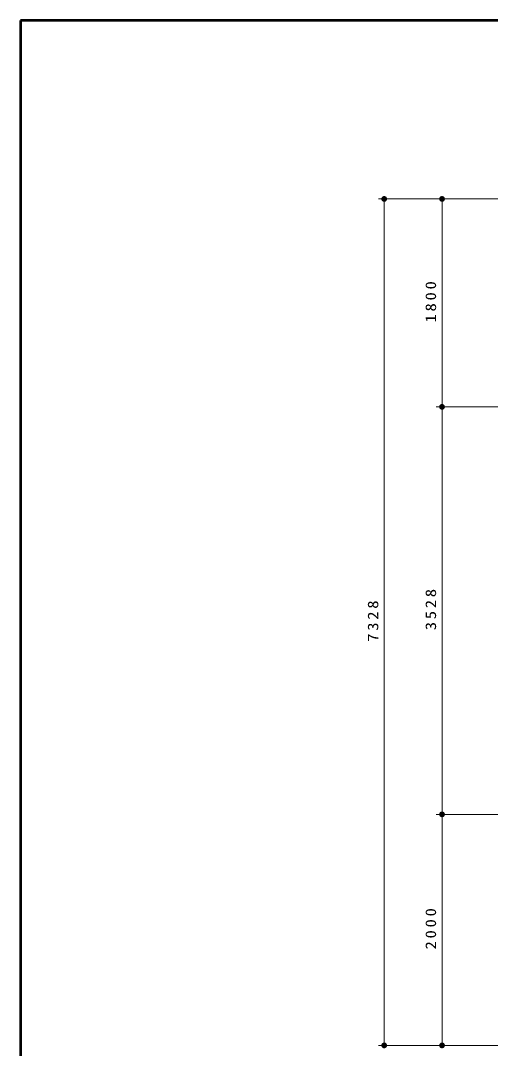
# Model space of a CAD drawing. Units: millimetres on the paper, scale 1:50. Extents: x -385 to 0, y -594 to 267.
# Drawn here: x -385 to -303.7, y 89 to 267 of the extents above; entities that cross this region are included whole.
import ezdxf

# ---------------------------------------------------------------- set-up
doc = ezdxf.new("R2010")
doc.units = ezdxf.units.MM
doc.layers.add('LY_1', color=140, linetype='Continuous', lineweight=50)
doc.styles.add('ＭＳ ゴシック', font='')
doc.styles.get('ＭＳ ゴシック').set_extended_font_data('MS Gothic')

# ---------------------------------------------------------------- blocks, each defined once
blk = doc.blocks.new('filled_dot')
at = {"color": 0, "linetype": 'Continuous', "lineweight": -2, "const_width": 1.25}
blk.add_lwpolyline([(-0.625, 0, 1), (0.625, 0, 1)], format="xyb", close=True, dxfattribs=at)

msp = doc.modelspace()

# ---------------------------------------------------------------- linework, layer by layer
at = {"layer": 'LY_1', "color": 7}
for p, q in [((0, 267), (-385, 267)), ((-385, 267), (-385, 0))]:
    msp.add_line(p, q, dxfattribs=at)
at = {"layer": 'LY_1', "color": 7, "lineweight": 13}
for p, q in [((-313.094, 236.113), (-323.094, 236.113)), ((-322.094, 89.556), (-322.094, 236.113)), ((-221.44, 236.113), (-313.094, 236.113)), ((-312.094, 200.113), (-312.094, 236.113)), ((-205.875, 200.113), (-313.094, 200.113)), ((-312.094, 129.556), (-312.094, 200.113)), ((-206.675, 129.556), (-313.094, 129.556)), ((-312.094, 89.556), (-312.094, 129.556)), ((-313.094, 89.556), (-323.094, 89.556)), ((-217.753, 89.556), (-313.094, 89.556))]:
    msp.add_line(p, q, dxfattribs=at)

# ---------------------------------------------------------------- block references
at = {"layer": 'LY_1', "color": 7, "lineweight": 13, "xscale": 0.4, "yscale": 0.4}
for p, rotation in [((-322.094, 236.113), 270), ((-312.094, 236.113), 270), ((-312.094, 200.113), 90), ((-312.094, 200.113), 270), ((-312.094, 129.556), 270), ((-312.094, 129.556), 90), ((-322.094, 89.556), 90), ((-312.094, 89.556), 90)]:
    msp.add_blockref('filled_dot', p, dxfattribs=dict(at, rotation=rotation))

# ---------------------------------------------------------------- texts
at = {"layer": 'LY_1', "color": 7, "char_height": 1.833, "attachment_point": 8, "rotation": 90, "style": 'ＭＳ ゴシック'}
for s, insert in [('\\T1.33;\\W1.15;1800', (-313.094, 218.534)), ('\\T1.33;\\W1.15;3528', (-313.094, 165.251)), ('\\T1.33;\\W1.15;7328', (-323.094, 163.251)), ('\\T1.33;\\W1.15;2000', (-313.094, 109.979))]:
    msp.add_mtext(s, dxfattribs=dict(at, insert=insert))

doc.saveas('drawing.dxf')
